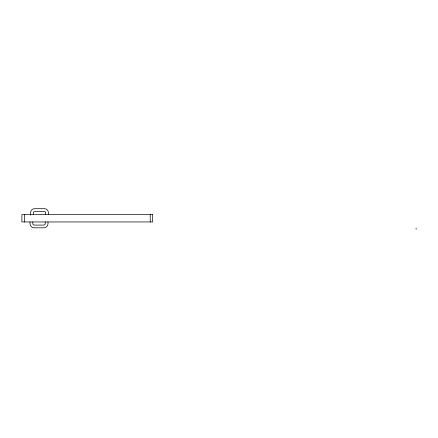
<?xml version="1.0" encoding="UTF-8"?>
<svg xmlns="http://www.w3.org/2000/svg" width="438" height="438" viewBox="0 0 438 438"><rect width="100%" height="100%" fill="white"/><g stroke="black" fill="none" stroke-linecap="round" stroke-linejoin="round"><path stroke-width="0.66" d="M416.1 228.072L416.1 229.304M150.218 214.554L150.218 221.956M48.443 214.543C49.056 211.915 47.446 208.647 44.479 208.696L34.509 208.696C31.257 208.652 29.861 212.403 30.55 215.146M47.945 221.973C48.563 224.601 46.948 227.869 43.986 227.82L34.016 227.82C31.06 227.869 29.445 224.612 30.052 221.989M45.727 214.565L45.678 212.37L44.764 211.455L34.597 211.412L33.365 212.211L33.261 214.582M45.234 221.951L45.185 224.146L44.271 225.061L34.104 225.105L32.872 224.305L32.768 221.935M24.369 214.554L24.369 221.956M152.681 214.554L21.9 214.554L21.9 221.956L152.681 221.956L152.681 214.554"/></g></svg>
